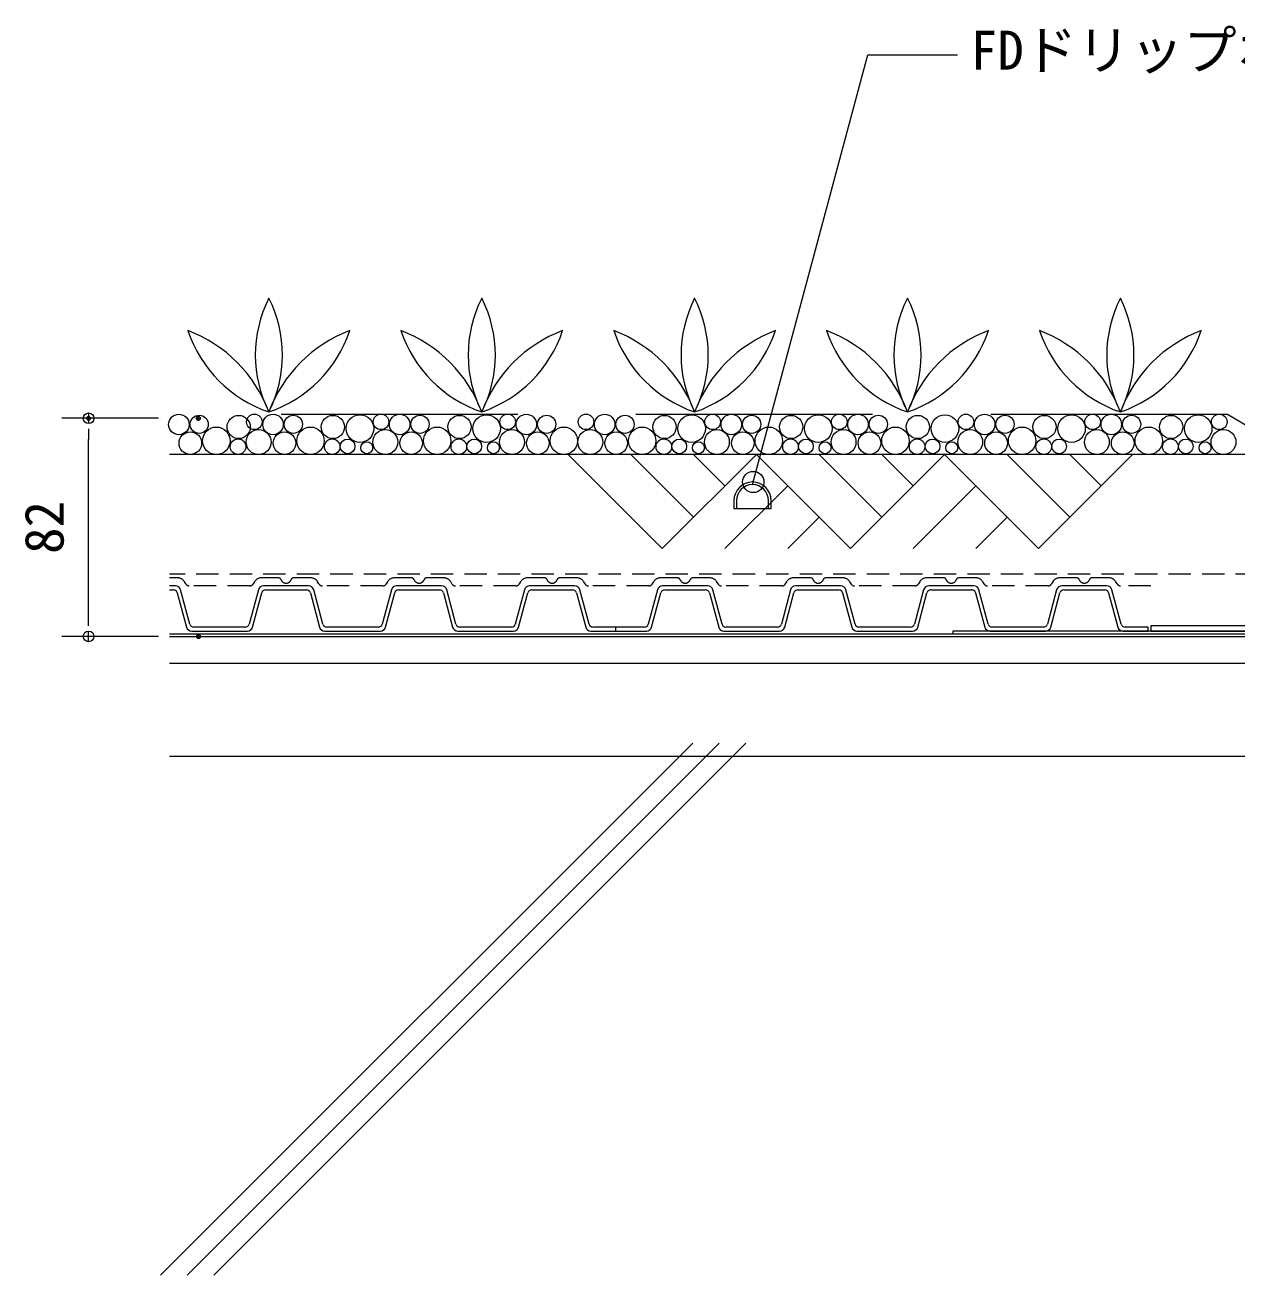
# Model space of a CAD drawing. Units: millimetres, scale not verified. Extents: x -1485 to 1485, y -1050 to 1050.
# Drawn here: x -1000.7 to -545.2, y -380.9 to 89.1 of the extents above; entities that cross this region are included whole.
import ezdxf
from ezdxf.enums import TextEntityAlignment as Align

# ---------------------------------------------------------------- set-up
doc = ezdxf.new("R2010")
doc.units = ezdxf.units.MM
doc.header["$LTSCALE"] = 7
doc.header["$PDMODE"] = 32
doc.header["$PDSIZE"] = 1.4
doc.linetypes.add('DASHED1', pattern=[1.8, 1.2, -0.6])
doc.linetypes.add('USER1', pattern=[19.05, 12.7, -6.35])
for name, color, linetype, lineweight in [('0-0_0', 7, 'Continuous', 9), ('0-2_HATCH', 9, 'Continuous', 18), ('0-3_KUTAI', 3, 'Continuous', 18), ('0-4_BOUSUI', 1, 'Continuous', 18), ('0-6_dannnetu', 6, 'Continuous', 18), ('0-7_KANAMONO', 4, 'Continuous', 18), ('0-9_sunpo', 7, 'Continuous', 9), ('0-A_MOJI', 7, 'Continuous', 18), ('0-B_ecom', 7, 'Continuous', 9), ('0-C_GREEN', 3, 'Continuous', 18), ('0-F_FD-L', 8, 'DASHED1', 18)]:
    doc.layers.add(name, color=color, linetype=linetype, lineweight=lineweight)
doc.layers.add('0-1_DEFPOINTS', color=7, linetype='Continuous')
doc.styles.add('ＭＳ ゴシック', font='')
doc.styles.get('ＭＳ ゴシック').set_extended_font_data('MS Gothic')

# ---------------------------------------------------------------- blocks, each defined once
blk = doc.blocks.new('_Dot')
at = {"layer": '0-0_0'}
for p, q in [((-0.5, 0), (-1, 0)), ((0.25, 0), (-0.25, 0))]:
    blk.add_line(p, q, dxfattribs=at)
blk.add_circle((0, 0), 0.25, dxfattribs=at)
blk = doc.blocks.new('D3')
at = {"layer": '0-1_DEFPOINTS'}
for p in [(508.193, 991.199), (549.443, 991.199), (549.443, 909.199)]:
    blk.add_point(p, dxfattribs=at)
at = {"layer": '0-9_sunpo'}
for p, q in [((534.443, 991.199), (498.193, 991.199)), ((508.193, 917.199), (508.193, 983.199)), ((534.443, 909.199), (498.193, 909.199))]:
    blk.add_line(p, q, dxfattribs=at)
at = {"layer": '0-9_sunpo', "xscale": 8, "yscale": 8}
for p, rotation in [((508.193, 991.199), 90), ((508.193, 909.199), 270)]:
    blk.add_blockref('_Dot', p, dxfattribs=dict(at, rotation=rotation))
at = {"layer": '0-9_sunpo', "style": 'ＭＳ ゴシック'}
blk.add_text('82', height=14.66, rotation=90, dxfattribs=at).set_placement((503.193, 940.199), align=Align.BOTTOM_LEFT)

msp = doc.modelspace()

# ---------------------------------------------------------------- linework, layer by layer
at = {"layer": '0-2_HATCH'}
for p, q in [((-949.789, -380.898), (-749.789, -180.898)), ((-939.789, -380.898), (-739.789, -180.898)), ((-929.789, -380.898), (-729.789, -180.898))]:
    msp.add_line(p, q, dxfattribs=at)
at = {"layer": '0-3_KUTAI'}
msp.add_line((-946.389, -185.801), (323.271, -185.801), dxfattribs=at)
at = {"layer": '0-4_BOUSUI'}
for points in [[(-946.389, -139.801), (-251.988, -139.801), (-251.988, -140.801)], [(-946.389, -140.801), (292.413, -140.801), (328.076, -176.464), (474.098, -200.801), (566.271, -200.801)], [(-946.389, -150.801), (288.271, -150.801), (323.271, -185.801), (473.271, -210.801), (566.271, -210.801)]]:
    msp.add_lwpolyline(points, dxfattribs=at)
msp.add_lwpolyline([(-451.988, -138.801), (-651.988, -138.801), (-651.988, -139.801), (-451.988, -139.801)], close=True, dxfattribs=at)
msp.add_lwpolyline([(-451.988, -138.801), (-651.988, -138.801), (-651.988, -139.801), (-451.988, -139.801)], close=True, dxfattribs=at)
at = {"layer": '0-6_dannnetu'}
msp.add_line((-946.389, -150.801), (288.271, -150.801), dxfattribs=at)
at = {"layer": '0-7_KANAMONO'}
for p, q in [((-721.295, -92.736), (-721.295, -89.736)), ((-720.295, -92.736), (-720.295, -89.736))]:
    msp.add_line(p, q, dxfattribs=at)
for points in [[(-734.298, -89.736), (-734.298, -92.736), (-720.295, -92.736)], [(-733.298, -89.736), (-733.298, -92.736), (-721.295, -92.736)]]:
    msp.add_lwpolyline(points, dxfattribs=at)
for radius in [7.002, 6.002]:
    msp.add_arc((-727.296, -89.736), radius, 0, 180, dxfattribs=at)
at = {"layer": '0-A_MOJI'}
for p, q in [((-727.296, -83.735), (-683.985, 77.905)), ((-683.985, 77.905), (-650.291, 77.905))]:
    msp.add_line(p, q, dxfattribs=at)
msp.add_circle((-727.03, -82.74), 4, dxfattribs=at)
at = {"layer": '0-B_ecom'}
for p, q in [((-796.578, -72.401), (-761.223, -107.756)), ((-773.008, -72.401), (-749.438, -95.971)), ((-725.868, -72.401), (-761.223, -107.756)), ((-749.438, -72.401), (-737.653, -84.186)), ((-725.868, -72.401), (-690.511, -107.756)), ((-702.296, -72.401), (-678.726, -95.971)), ((-655.156, -72.401), (-690.511, -107.756)), ((-678.726, -72.401), (-666.941, -84.186)), ((-655.156, -72.401), (-619.801, -107.756)), ((-631.586, -72.401), (-608.016, -95.971)), ((-584.446, -72.401), (-619.801, -107.756)), ((-608.016, -72.401), (-596.231, -84.186)), ((-714.083, -84.186), (-737.653, -107.756)), ((-643.371, -84.186), (-666.941, -107.756)), ((-702.298, -95.971), (-714.083, -107.756)), ((-631.586, -95.971), (-643.371, -107.756))]:
    msp.add_line(p, q, dxfattribs=at)
at = {"layer": '0-B_ecom', "color": 150, "lineweight": 18}
msp.add_lwpolyline([(-529.338, -136.801), (-577.61, -136.801), (-577.61, -138.801), (-529.338, -138.801)], dxfattribs=at)
at = {"layer": '0-B_ecom'}
for centre, radius in [((-942.876, -61.112), 3.851), ((-935.237, -61.036), 3.421), ((-920.399, -62.058), 4.364), ((-914.52, -60.137), 2.929), ((-907.495, -61.112), 3.851), ((-899.855, -61.036), 3.421), ((-885.017, -62.058), 4.364), ((-874.819, -62.675), 5.17), ((-866.924, -60.137), 2.929), ((-859.899, -61.112), 3.851), ((-852.26, -61.036), 3.421), ((-837.421, -62.058), 4.364), ((-827.223, -62.675), 5.17), ((-819.329, -60.137), 2.929), ((-812.303, -61.112), 3.851), ((-804.664, -61.036), 3.421), ((-789.887, -60.137), 2.929), ((-782.862, -61.112), 3.851), ((-775.223, -61.036), 3.421), ((-760.384, -62.058), 4.364), ((-750.187, -62.675), 5.17), ((-742.292, -60.137), 2.929), ((-735.267, -61.112), 3.851), ((-727.627, -61.036), 3.421), ((-712.789, -62.058), 4.364), ((-702.591, -62.675), 5.17), ((-694.696, -60.137), 2.929), ((-687.671, -61.112), 3.851), ((-680.032, -61.036), 3.421), ((-665.193, -62.058), 4.364), ((-654.995, -62.675), 5.17), ((-647.101, -60.137), 2.929), ((-640.075, -61.112), 3.851), ((-632.436, -61.036), 3.421), ((-617.598, -62.058), 4.364), ((-607.4, -62.675), 5.17), ((-599.505, -60.137), 2.929), ((-592.48, -61.112), 3.851), ((-584.841, -61.036), 3.421), ((-570.002, -62.058), 4.364), ((-559.804, -62.675), 5.17), ((-551.91, -60.137), 2.929), ((-938.577, -68.147), 4.253), ((-928.803, -67.243), 5.158), ((-912.916, -67.73), 4.671), ((-903.195, -68.147), 4.253), ((-893.421, -67.243), 5.158), ((-865.321, -67.73), 4.671), ((-855.599, -68.147), 4.253), ((-845.826, -67.243), 5.158), ((-817.725, -67.73), 4.671), ((-808.004, -68.147), 4.253), ((-798.23, -67.243), 5.158), ((-788.284, -67.73), 4.671), ((-778.562, -68.147), 4.253), ((-768.789, -67.243), 5.158), ((-740.688, -67.73), 4.671), ((-730.967, -68.147), 4.253), ((-721.193, -67.243), 5.158), ((-693.093, -67.73), 4.671), ((-683.371, -68.147), 4.253), ((-673.598, -67.243), 5.158), ((-645.497, -67.73), 4.671), ((-635.776, -68.147), 4.253), ((-626.002, -67.243), 5.158), ((-597.902, -67.73), 4.671), ((-588.18, -68.147), 4.253), ((-578.406, -67.243), 5.158), ((-550.306, -67.73), 4.671), ((-920.644, -69.472), 2.929), ((-885.262, -69.472), 2.929), ((-879.473, -69.368), 2.774), ((-872.265, -69.855), 2.261), ((-837.667, -69.472), 2.929), ((-831.878, -69.368), 2.774), ((-824.669, -69.855), 2.261), ((-760.63, -69.472), 2.929), ((-754.841, -69.368), 2.774), ((-747.632, -69.855), 2.261), ((-713.034, -69.472), 2.929), ((-707.245, -69.368), 2.774), ((-700.037, -69.855), 2.261), ((-665.439, -69.472), 2.929), ((-659.65, -69.368), 2.774), ((-652.441, -69.855), 2.261), ((-617.843, -69.472), 2.929), ((-612.054, -69.368), 2.774), ((-570.248, -69.472), 2.929), ((-564.459, -69.368), 2.774), ((-557.25, -69.855), 2.261)]:
    msp.add_circle(centre, radius, dxfattribs=at)
at = {"layer": '0-C_GREEN'}
for centre, radius, start, end in [((-866.846, -35.032), 47.326, 153.12829, 206.87401), ((-951.277, -35.032), 47.326, 333.12599, 26.87171), ((-786.846, -35.032), 47.326, 153.12829, 206.87401), ((-871.277, -35.032), 47.326, 333.12599, 26.87171), ((-706.846, -35.032), 47.326, 153.12829, 206.87401), ((-791.277, -35.032), 47.326, 333.12599, 26.87171), ((-626.846, -35.032), 47.326, 153.12829, 206.87401), ((-711.277, -35.032), 47.326, 333.12599, 26.87171), ((-546.846, -35.032), 47.326, 153.12829, 206.87401), ((-631.277, -35.032), 47.326, 333.12599, 26.87171), ((-957.757, -74.401), 51.907, 20.26163, 69.3585), ((-893.313, -10.384), 48.659, 198.50209, 251.11695), ((-924.809, -10.384), 48.659, 288.88305, 341.49791), ((-860.366, -74.401), 51.907, 110.6415, 159.73837), ((-877.757, -74.401), 51.907, 20.26163, 69.3585), ((-813.313, -10.384), 48.659, 198.50209, 251.11695), ((-780.366, -74.401), 51.907, 110.6415, 159.73837), ((-844.809, -10.384), 48.659, 288.88305, 341.49791), ((-797.757, -74.401), 51.907, 20.26163, 69.3585), ((-733.313, -10.384), 48.659, 198.50209, 251.11695), ((-764.809, -10.384), 48.659, 288.88305, 341.49791), ((-700.366, -74.401), 51.907, 110.6415, 159.73837), ((-717.757, -74.401), 51.907, 20.26163, 69.3585), ((-653.313, -10.384), 48.659, 198.50209, 251.11695), ((-620.366, -74.401), 51.907, 110.6415, 159.73837), ((-684.809, -10.384), 48.659, 288.88305, 341.49791), ((-637.757, -74.401), 51.907, 20.26163, 69.3585), ((-573.313, -10.384), 48.659, 198.50209, 251.11695), ((-540.366, -74.401), 51.907, 110.6415, 159.73837), ((-604.809, -10.384), 48.659, 288.88305, 341.49791)]:
    msp.add_arc(centre, radius, start, end, dxfattribs=at)
at = {"layer": '0-F_FD-L', "color": 4, "linetype": 'USER1'}
for p, q in [((-548.86, -57.401), (-946.389, -57.401)), ((-536.216, -64.701), (-548.86, -57.401))]:
    msp.add_line(p, q, dxfattribs=at)
at = {"layer": '0-F_FD-L', "color": 4, "linetype": 'Continuous'}
msp.add_line((-535.975, -72.401), (-946.389, -72.401), dxfattribs=at)
at = {"layer": '0-F_FD-L'}
for p, q in [((-524.766, -117.401), (-946.389, -117.401)), ((-943.308, -118.801), (-946.389, -118.801)), ((-940.246, -121.073), (-940.736, -120.257)), ((-916.259, -121.801), (-938.96, -121.801)), ((-914.483, -120.257), (-914.973, -121.073)), ((-905.438, -118.801), (-911.911, -118.801)), ((-893.308, -118.801), (-899.781, -118.801)), ((-890.246, -121.073), (-890.736, -120.257)), ((-866.259, -121.801), (-888.96, -121.801)), ((-864.483, -120.257), (-864.973, -121.073)), ((-855.438, -118.801), (-861.911, -118.801)), ((-843.308, -118.801), (-849.781, -118.801)), ((-840.246, -121.073), (-840.736, -120.257)), ((-816.259, -121.801), (-838.96, -121.801)), ((-814.483, -120.257), (-814.973, -121.073)), ((-805.438, -118.801), (-811.911, -118.801)), ((-793.308, -118.801), (-799.781, -118.801)), ((-793.308, -118.801), (-796.389, -118.801)), ((-790.246, -121.073), (-790.736, -120.257)), ((-790.246, -121.073), (-790.736, -120.257)), ((-766.259, -121.801), (-788.96, -121.801)), ((-766.259, -121.801), (-788.96, -121.801)), ((-764.483, -120.257), (-764.973, -121.073)), ((-764.483, -120.257), (-764.973, -121.073)), ((-755.438, -118.801), (-761.911, -118.801)), ((-755.438, -118.801), (-761.911, -118.801)), ((-743.308, -118.801), (-749.781, -118.801)), ((-743.308, -118.801), (-749.781, -118.801)), ((-740.246, -121.073), (-740.736, -120.257)), ((-740.246, -121.073), (-740.736, -120.257)), ((-716.259, -121.801), (-738.96, -121.801)), ((-716.259, -121.801), (-738.96, -121.801)), ((-714.483, -120.257), (-714.973, -121.073)), ((-714.483, -120.257), (-714.973, -121.073)), ((-705.438, -118.801), (-711.911, -118.801)), ((-705.438, -118.801), (-711.911, -118.801)), ((-693.308, -118.801), (-699.781, -118.801)), ((-693.308, -118.801), (-699.781, -118.801)), ((-690.246, -121.073), (-690.736, -120.257)), ((-690.246, -121.073), (-690.736, -120.257)), ((-666.259, -121.801), (-688.96, -121.801)), ((-666.259, -121.801), (-688.96, -121.801)), ((-664.483, -120.257), (-664.973, -121.073)), ((-664.483, -120.257), (-664.973, -121.073)), ((-655.438, -118.801), (-661.911, -118.801)), ((-655.438, -118.801), (-661.911, -118.801)), ((-643.308, -118.801), (-649.781, -118.801)), ((-643.308, -118.801), (-649.781, -118.801)), ((-640.246, -121.073), (-640.736, -120.257)), ((-640.246, -121.073), (-640.736, -120.257)), ((-616.259, -121.801), (-638.96, -121.801)), ((-616.259, -121.801), (-638.96, -121.801)), ((-614.483, -120.257), (-614.973, -121.073)), ((-614.483, -120.257), (-614.973, -121.073)), ((-605.438, -118.801), (-611.911, -118.801)), ((-605.438, -118.801), (-611.911, -118.801)), ((-593.308, -118.801), (-599.781, -118.801)), ((-593.308, -118.801), (-599.781, -118.801)), ((-590.246, -121.073), (-590.736, -120.257)), ((-590.246, -121.073), (-590.736, -120.257)), ((-577.61, -121.801), (-588.96, -121.801)), ((-577.61, -121.801), (-588.96, -121.801))]:
    msp.add_line(p, q, dxfattribs=at)
at = {"layer": '0-F_FD-L', "linetype": 'Continuous'}
for p, q in [((-944.144, -121.801), (-946.389, -121.801)), ((-894.144, -121.801), (-911.075, -121.801)), ((-844.144, -121.801), (-861.075, -121.801)), ((-794.144, -121.801), (-811.075, -121.801)), ((-794.144, -121.801), (-796.389, -121.801)), ((-744.144, -121.801), (-761.075, -121.801)), ((-694.144, -121.801), (-711.075, -121.801)), ((-644.144, -121.801), (-661.075, -121.801)), ((-594.144, -121.801), (-611.075, -121.801)), ((-946.389, -123.301), (-944.911, -123.301)), ((-943.463, -124.413), (-940.004, -137.318)), ((-938.754, -136.189), (-942.212, -123.283)), ((-913.007, -123.283), (-916.465, -136.189)), ((-915.215, -137.318), (-911.756, -124.413)), ((-910.308, -123.301), (-894.911, -123.301)), ((-893.463, -124.413), (-890.004, -137.318)), ((-888.754, -136.189), (-892.212, -123.283)), ((-863.007, -123.283), (-866.465, -136.189)), ((-865.215, -137.318), (-861.756, -124.413)), ((-860.308, -123.301), (-844.911, -123.301)), ((-843.463, -124.413), (-840.004, -137.318)), ((-838.754, -136.189), (-842.212, -123.283)), ((-813.007, -123.283), (-816.465, -136.189)), ((-815.215, -137.318), (-811.756, -124.413)), ((-810.308, -123.301), (-794.911, -123.301)), ((-796.389, -123.301), (-794.911, -123.301)), ((-793.463, -124.413), (-790.004, -137.318)), ((-793.463, -124.413), (-790.004, -137.318)), ((-788.754, -136.189), (-792.212, -123.283)), ((-788.754, -136.189), (-792.212, -123.283)), ((-763.007, -123.283), (-766.465, -136.189)), ((-765.215, -137.318), (-761.756, -124.413)), ((-760.308, -123.301), (-744.911, -123.301)), ((-743.463, -124.413), (-740.004, -137.318)), ((-738.754, -136.189), (-742.212, -123.283)), ((-713.007, -123.283), (-716.465, -136.189)), ((-715.215, -137.318), (-711.756, -124.413)), ((-710.308, -123.301), (-694.911, -123.301)), ((-693.463, -124.413), (-690.004, -137.318)), ((-688.754, -136.189), (-692.212, -123.283)), ((-663.007, -123.283), (-666.465, -136.189)), ((-665.215, -137.318), (-661.756, -124.413)), ((-660.308, -123.301), (-644.911, -123.301)), ((-643.463, -124.413), (-640.004, -137.318)), ((-638.754, -136.189), (-642.212, -123.283)), ((-613.007, -123.283), (-616.465, -136.189)), ((-615.215, -137.318), (-611.756, -124.413)), ((-610.308, -123.301), (-594.911, -123.301)), ((-593.463, -124.413), (-590.004, -137.318)), ((-588.754, -136.189), (-592.212, -123.283)), ((-938.073, -138.801), (-917.146, -138.801)), ((-917.914, -137.301), (-937.305, -137.301)), ((-888.073, -138.801), (-867.146, -138.801)), ((-867.914, -137.301), (-887.305, -137.301)), ((-838.073, -138.801), (-817.146, -138.801)), ((-817.914, -137.301), (-837.305, -137.301)), ((-788.073, -138.801), (-767.146, -138.801)), ((-767.914, -137.301), (-787.305, -137.301)), ((-738.073, -138.801), (-717.146, -138.801)), ((-717.914, -137.301), (-737.305, -137.301)), ((-688.073, -138.801), (-667.146, -138.801)), ((-667.914, -137.301), (-687.305, -137.301)), ((-638.073, -138.801), (-617.146, -138.801)), ((-617.914, -137.301), (-637.305, -137.301))]:
    msp.add_line(p, q, dxfattribs=at)
for points in [[(-788.073, -138.801), (-778.61, -138.801), (-778.61, -137.301), (-787.305, -137.301)], [(-588.073, -138.801), (-578.61, -138.801), (-578.61, -137.301), (-587.305, -137.301)]]:
    msp.add_lwpolyline(points, dxfattribs=at)
for centre, radius, start, end in [((-944.144, -123.801), 2, 15, 90), ((-911.075, -123.801), 2, 90, 165), ((-894.144, -123.801), 2, 15, 90), ((-861.075, -123.801), 2, 90, 165), ((-844.144, -123.801), 2, 15, 90), ((-811.075, -123.801), 2, 90, 165), ((-794.144, -123.801), 2, 15, 90), ((-794.144, -123.801), 2, 15, 90), ((-761.075, -123.801), 2, 90, 165), ((-744.144, -123.801), 2, 15, 90), ((-711.075, -123.801), 2, 90, 165), ((-694.144, -123.801), 2, 15, 90), ((-661.075, -123.801), 2, 90, 165), ((-644.144, -123.801), 2, 15, 90), ((-611.075, -123.801), 2, 90, 165), ((-594.144, -123.801), 2, 15, 90), ((-944.911, -124.801), 1.5, 15, 90), ((-910.308, -124.801), 1.5, 90, 165), ((-894.911, -124.801), 1.5, 15, 90), ((-860.308, -124.801), 1.5, 90, 165), ((-844.911, -124.801), 1.5, 15, 90), ((-810.308, -124.801), 1.5, 90, 165), ((-794.911, -124.801), 1.5, 15, 90), ((-794.911, -124.801), 1.5, 15, 90), ((-760.308, -124.801), 1.5, 90, 165), ((-744.911, -124.801), 1.5, 15, 90), ((-710.308, -124.801), 1.5, 90, 165), ((-694.911, -124.801), 1.5, 15, 90), ((-660.308, -124.801), 1.5, 90, 165), ((-644.911, -124.801), 1.5, 15, 90), ((-610.308, -124.801), 1.5, 90, 165), ((-594.911, -124.801), 1.5, 15, 90), ((-937.305, -135.801), 1.5, 195, 270), ((-917.914, -135.801), 1.5, 270, 345), ((-887.305, -135.801), 1.5, 195, 270), ((-867.914, -135.801), 1.5, 270, 345), ((-837.305, -135.801), 1.5, 195, 270), ((-817.914, -135.801), 1.5, 270, 345), ((-787.305, -135.801), 1.5, 195, 270), ((-787.305, -135.801), 1.5, 195, 270), ((-767.914, -135.801), 1.5, 270, 345), ((-737.305, -135.801), 1.5, 195, 270), ((-717.914, -135.801), 1.5, 270, 345), ((-687.305, -135.801), 1.5, 195, 270), ((-667.914, -135.801), 1.5, 270, 345), ((-637.305, -135.801), 1.5, 195, 270), ((-617.914, -135.801), 1.5, 270, 345), ((-587.305, -135.801), 1.5, 195, 270), ((-938.073, -136.801), 2, 195, 270), ((-917.146, -136.801), 2, 270, 345), ((-888.073, -136.801), 2, 195, 270), ((-867.146, -136.801), 2, 270, 345), ((-838.073, -136.801), 2, 195, 270), ((-817.146, -136.801), 2, 270, 345), ((-788.073, -136.801), 2, 195, 270), ((-788.073, -136.801), 2, 195, 270), ((-767.146, -136.801), 2, 270, 345), ((-738.073, -136.801), 2, 195, 270), ((-717.146, -136.801), 2, 270, 345), ((-688.073, -136.801), 2, 195, 270), ((-667.146, -136.801), 2, 270, 345), ((-638.073, -136.801), 2, 195, 270), ((-617.146, -136.801), 2, 270, 345), ((-588.073, -136.801), 2, 195, 270)]:
    msp.add_arc(centre, radius, start, end, dxfattribs=at)
at = {"layer": '0-F_FD-L'}
for centre, radius, start, end in [((-943.308, -121.801), 3, 30.96376, 90), ((-938.96, -120.301), 1.5, 210.96376, 270), ((-916.259, -120.301), 1.5, 270, 329.03624), ((-911.911, -121.801), 3, 90, 149.03624), ((-905.438, -119.801), 1, 19.47122, 90), ((-902.61, -118.801), 2, 199.47122, 340.52878), ((-899.781, -119.801), 1, 90, 160.52878), ((-893.308, -121.801), 3, 30.96376, 90), ((-888.96, -120.301), 1.5, 210.96376, 270), ((-866.259, -120.301), 1.5, 270, 329.03624), ((-861.911, -121.801), 3, 90, 149.03624), ((-855.438, -119.801), 1, 19.47122, 90), ((-852.61, -118.801), 2, 199.47122, 340.52878), ((-849.781, -119.801), 1, 90, 160.52878), ((-843.308, -121.801), 3, 30.96376, 90), ((-838.96, -120.301), 1.5, 210.96376, 270), ((-816.259, -120.301), 1.5, 270, 329.03624), ((-811.911, -121.801), 3, 90, 149.03624), ((-805.438, -119.801), 1, 19.47122, 90), ((-802.61, -118.801), 2, 199.47122, 340.52878), ((-799.781, -119.801), 1, 90, 160.52878), ((-793.308, -121.801), 3, 30.96376, 90), ((-793.308, -121.801), 3, 30.96376, 90), ((-788.96, -120.301), 1.5, 210.96376, 270), ((-788.96, -120.301), 1.5, 210.96376, 270), ((-766.259, -120.301), 1.5, 270, 329.03624), ((-766.259, -120.301), 1.5, 270, 329.03624), ((-761.911, -121.801), 3, 90, 149.03624), ((-761.911, -121.801), 3, 90, 149.03624), ((-755.438, -119.801), 1, 19.47122, 90), ((-755.438, -119.801), 1, 19.47122, 90), ((-752.61, -118.801), 2, 199.47122, 340.52878), ((-752.61, -118.801), 2, 199.47122, 340.52878), ((-749.781, -119.801), 1, 90, 160.52878), ((-749.781, -119.801), 1, 90, 160.52878), ((-743.308, -121.801), 3, 30.96376, 90), ((-743.308, -121.801), 3, 30.96376, 90), ((-738.96, -120.301), 1.5, 210.96376, 270), ((-738.96, -120.301), 1.5, 210.96376, 270), ((-716.259, -120.301), 1.5, 270, 329.03624), ((-716.259, -120.301), 1.5, 270, 329.03624), ((-711.911, -121.801), 3, 90, 149.03624), ((-711.911, -121.801), 3, 90, 149.03624), ((-705.438, -119.801), 1, 19.47122, 90), ((-705.438, -119.801), 1, 19.47122, 90), ((-702.61, -118.801), 2, 199.47122, 340.52878), ((-702.61, -118.801), 2, 199.47122, 340.52878), ((-699.781, -119.801), 1, 90, 160.52878), ((-699.781, -119.801), 1, 90, 160.52878), ((-693.308, -121.801), 3, 30.96376, 90), ((-693.308, -121.801), 3, 30.96376, 90), ((-688.96, -120.301), 1.5, 210.96376, 270), ((-688.96, -120.301), 1.5, 210.96376, 270), ((-666.259, -120.301), 1.5, 270, 329.03624), ((-666.259, -120.301), 1.5, 270, 329.03624), ((-661.911, -121.801), 3, 90, 149.03624), ((-661.911, -121.801), 3, 90, 149.03624), ((-655.438, -119.801), 1, 19.47122, 90), ((-655.438, -119.801), 1, 19.47122, 90), ((-652.61, -118.801), 2, 199.47122, 340.52878), ((-652.61, -118.801), 2, 199.47122, 340.52878), ((-649.781, -119.801), 1, 90, 160.52878), ((-649.781, -119.801), 1, 90, 160.52878), ((-643.308, -121.801), 3, 30.96376, 90), ((-643.308, -121.801), 3, 30.96376, 90), ((-638.96, -120.301), 1.5, 210.96376, 270), ((-638.96, -120.301), 1.5, 210.96376, 270), ((-616.259, -120.301), 1.5, 270, 329.03624), ((-616.259, -120.301), 1.5, 270, 329.03624), ((-611.911, -121.801), 3, 90, 149.03624), ((-611.911, -121.801), 3, 90, 149.03624), ((-605.438, -119.801), 1, 19.47122, 90), ((-605.438, -119.801), 1, 19.47122, 90), ((-602.61, -118.801), 2, 199.47122, 340.52878), ((-602.61, -118.801), 2, 199.47122, 340.52878), ((-599.781, -119.801), 1, 90, 160.52878), ((-599.781, -119.801), 1, 90, 160.52878), ((-593.308, -121.801), 3, 30.96376, 90), ((-593.308, -121.801), 3, 30.96376, 90), ((-588.96, -120.301), 1.5, 210.96376, 270), ((-588.96, -120.301), 1.5, 210.96376, 270)]:
    msp.add_arc(centre, radius, start, end, dxfattribs=at)

# ---------------------------------------------------------------- block references
at = {"layer": '0-9_sunpo'}
msp.add_blockref('D3', (-1485, -1050), dxfattribs=at)

# ---------------------------------------------------------------- texts
at = {"layer": '0-A_MOJI', "style": 'ＭＳ ゴシック'}
msp.add_text('FDドリップホース 径16', height=14.66, dxfattribs=at).set_placement((-645.291, 67.905), align=Align.BOTTOM_LEFT)

doc.saveas('drawing.dxf')
